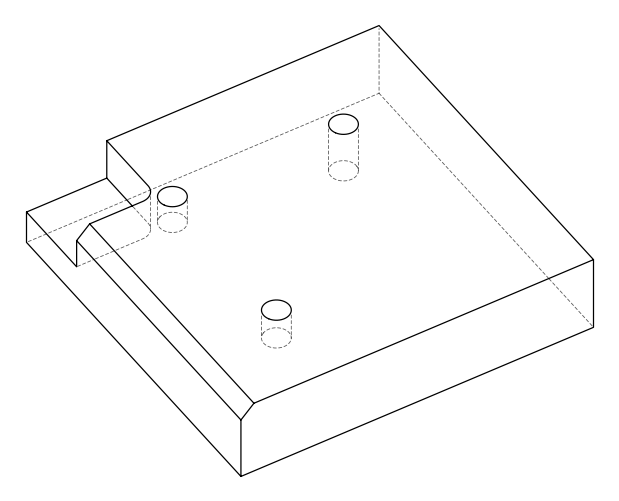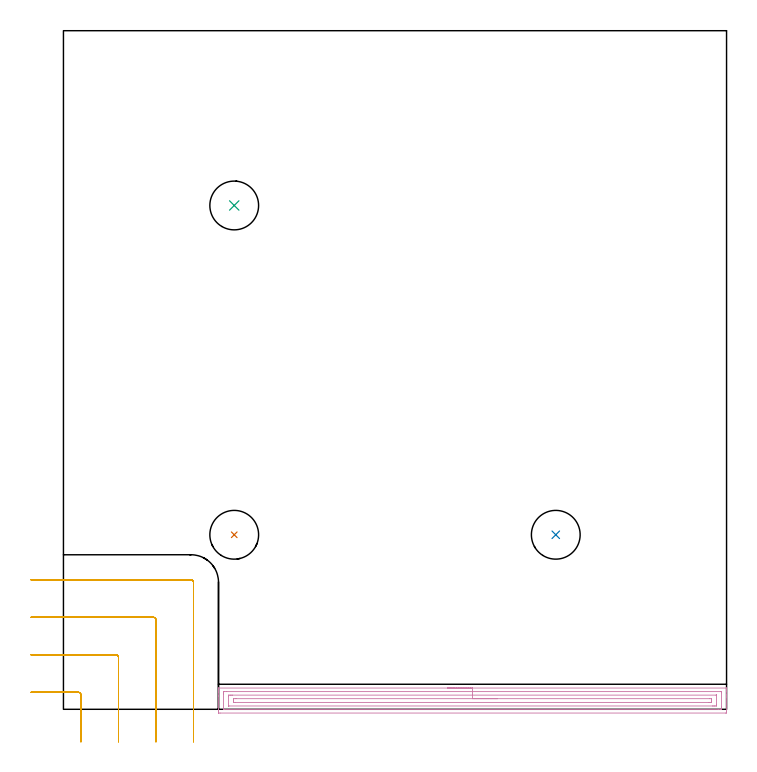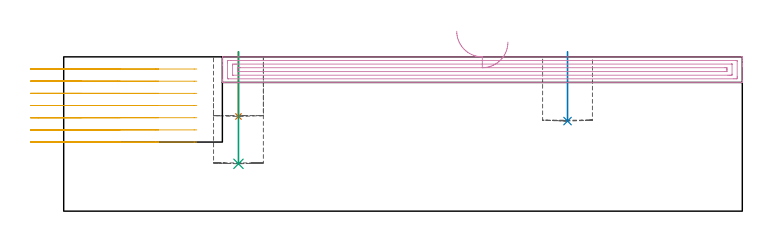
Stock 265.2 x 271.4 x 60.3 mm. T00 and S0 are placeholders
(PLAN: 5 operations, 2 tool changes, 12.5 min)
(1 INDEXABLE_INSERT_DRILL_BLIND_HOLE_FROM_SOLID | STEP1POCKET | NXT0302_010 | 0.1 min | 6884 mm3)
(2 INDEXABLE_INSERT_DRILL_BLIND_HOLE_FROM_SOLID_1 | STEP1POCKET_1 | NXT0302_010 | 0.11 min | 7421 mm3)
(3 INDEXABLE_INSERT_DRILL_BLIND_HOLE_FROM_SOLID_2 | STEP1POCKET_2 | NXT0302_010 | 0.18 min | 12405 mm3)
(4 AREA_MILL | FG_CHAMFER_SURFACE | UGT0205_001 | 6.72 min | 10450 mm3)
(5 MILL_CORNER_NOTCH_RECTANGULAR | CORNER_NOTCH_RECTANGULAR | UGT0201_094 | Follow Part, ap 5, ae 75% | 5.39 min | 126449 mm3)
(TOOL NXT0302_010 | Index. Insert Drill 19.5mm [880-D1950L25-05] | D19.5 PA176 FL98 Z2)
(TOOL UGT0205_001 | Chamfer Mill 20 x 3 x 45 deg. | D20 FL50 Z2)
(TOOL UGT0201_094 | End mill 20 mm | D20 FL38 Z4)
(OP 1 INDEXABLE_INSERT_DRILL_BLIND_HOLE_FROM_SOLID)
G17 G21 G94 G90
T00 M6
G54
G17 G0 G90 X68.3 Y69.8 S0 M3
G43 Z70.3 H1
G94 G81 G98 Z37. F250. R62.3
G80
M5
M2
(OP 2 INDEXABLE_INSERT_DRILL_BLIND_HOLE_FROM_SOLID_1)
G17 G21 G94 G90
T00 M6
G54
G17 G0 G90 X196.9 Y69.8 S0 M3
G43 Z70.3 H1
G94 G81 G98 Z35.2 F250. R62.3
G80
M5
M2
(OP 3 INDEXABLE_INSERT_DRILL_BLIND_HOLE_FROM_SOLID_2)
G17 G21 G94 G90
T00 M6
G54
G17 G0 G90 X68.3 Y201.5 S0 M3
G43 Z70.3 H1
G94 G81 G98 Z18.5 F250. R62.3
G80
M5
M2
(OP 4 AREA_MILL)
G17 G21 G94 G90
T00 M6
G54
G17 G0 G90 X153.6 Y8.5 S1061 M3
G43 Z70.3 H0
G94 G1 X153.638 Z69.428 F250.
X153.752 Z68.563
X153.941 Z67.712
X154.203 Z66.88
X154.537 Z66.074
X154.94 Z65.3
X155.408 Z64.564
X155.94 Z63.872
X156.529 Z63.229
X157.172 Z62.64
X157.864 Z62.108
X158.6 Z61.64
X159.374 Z61.237
X160.18 Z60.903
X161.012 Z60.641
X161.864 Z60.452
X162.728 Z60.338
X163.6 Z60.3
X265.025
X265.19 Y8.497 Z60.288
X265.193 Y8.458 Z60.25
X265.2 Y8.065 Z59.865
Y7.751 Z59.551
Y7.056 Z58.851
Y5.819 Z57.616
Y5.278 Z57.072
Y4.659 Z56.455
Y-0.944 Z50.853
X265.198 Y-1.217 Z50.58
X265.19 Y-1.492 Z50.306
X264.914 Y-1.499 Z50.299
X62.622 Y-1.5 Z50.3
X62.069 Y-1.494 Z50.304
X62.008 Y-1.492 Z50.306
X62.004 Y-0.944 Z50.853
X62. Y-0.326 Z51.471
Y5.278 Z57.072
Y6.708 Z58.504
Y7.056 Z58.851
Y7.751 Z59.551
Y8.065 Z59.865
X62.007 Y8.458 Z60.25
X62.01 Y8.497 Z60.288
X62.175 Y8.5 Z60.3
X163.6
Y7.086 Z58.886
X262.761 Y7.085 Z58.885
X262.791 Y7.084 Z58.884
X263.19 Y7.056 Z58.856
X263.199 Y6.65 Z58.45
X263.2 Y0.833 Z52.633
X263.199 Y0.428 Z52.228
X263.19 Y-0.056 Z51.744
X262.82 Y-0.084 Z51.716
X262.791 Y-0.085 Z51.715
X261.928 Y-0.086 Z51.714
X64.439 Y-0.085 Z51.715
X64.409 Y-0.084 Z51.716
X64.01 Y-0.056 Z51.744
X64.001 Y0.35 Z52.15
X64. Y6.167 Z57.967
X64.001 Y6.572 Z58.372
X64.01 Y7.056 Z58.856
X64.38 Y7.084 Z58.884
X64.409 Y7.085 Z58.885
X65.272 Y7.086 Z58.886
X163.6
Y5.671 Z57.471
X261.004
X261.136 Y5.67 Z57.47
X261.182 Y5.667 Z57.467
X261.188 Y5.666 Z57.466
X261.192 Y5.649 Z57.449
X261.196 Y5.603 Z57.403
X261.199 Y5.473 Z57.273
Y1.722 Z53.522
X261.197 Y1.53 Z53.33
X261.19 Y1.339 Z53.139
X261.004 Y1.335 Z53.135
X260.504 Y1.33 Z53.13
X260.11 Y1.329 Z53.129
X259.612 Y1.328 Z53.128
X66.196 Y1.329 Z53.129
X66.064 Y1.33 Z53.13
X66.018 Y1.333 Z53.133
X66.012 Y1.334 Z53.134
X66.008 Y1.35 Z53.15
X66.004 Y1.397 Z53.197
X66.001 Y1.527 Z53.327
Y5.278 Z57.078
X66.003 Y5.47 Z57.27
X66.01 Y5.661 Z57.461
X66.196 Y5.664 Z57.464
X66.696 Y5.67 Z57.47
X67.09 Y5.671 Z57.471
X67.588
X163.6
Y4.257 Z56.057
X258.456
X259.114 Y4.252 Z56.052
X259.187 Y4.25 Z56.05
X259.191 Y4.154 Z55.954
X259.196 Y3.942 Z55.742
X259.2 Y3.517 Z55.317
Y3.5 Z55.3
X259.196 Y3.064 Z54.864
X259.19 Y2.846 Z54.646
X259.184 Y2.749 Z54.549
X259.08 Y2.747 Z54.547
X258.323 Y2.743 Z54.543
X258.191
X68.744
X68.086 Y2.748 Z54.548
X68.013 Y2.75 Z54.55
X68.009 Y2.845 Z54.645
X68.004 Y3.058 Z54.858
X68. Y3.483 Z55.283
Y3.5 Z55.3
X68.004 Y3.936 Z55.736
X68.01 Y4.154 Z55.954
X68.016 Y4.25 Z56.05
X68.12 Y4.253 Z56.053
X68.877 Y4.257 Z56.057
X69.009
X163.6
X164.472 Z56.095
X165.336 Z56.209
X166.188 Z56.398
X167.02 Z56.66
X167.826 Z56.994
X168.6 Z57.397
X169.336 Z57.866
X170.028 Z58.397
X170.671 Z58.986
X171.26 Z59.629
X171.792 Z60.322
X172.26 Z61.057
X172.663 Z61.831
X172.997 Z62.637
X173.259 Z63.469
X173.448 Z64.321
X173.562 Z65.186
X173.6 Z66.057
G0 Z70.3
M5
M2
(OP 5 MILL_CORNER_NOTCH_RECTANGULAR)
G17 G21 G94 G90
T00 M6
G54
G17 G0 G90 X7. Y-13. S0 M3
G43 Z70.3 H0
Z55.543
G94 G1 Y-10. F250.
Y5.805 F500.
G3 X6.005 Y6.8 R1.
G1 X-10.
X-13. F250.
G0 Z70.3
X22. Y-13.
Z55.543
G1 Y-10.
Y20.804 F500.
G3 X21.004 Y21.8 R1.
G1 X-10.
X-13. F250.
G0 Z70.3
X37. Y-13.
Z55.543
G1 Y-10.
Y35.804 F500.
G3 X36.004 Y36.8 R1.
G1 X-10.
X-13. F250.
G0 Z70.3
X52. Y-13.
Z55.543
G1 Y-10.
Y50.804 F500.
G3 X51.004 Y51.8 R1.
G1 X-10.
X-13. F250.
G0 Z70.3
X7. Y-13.
Z50.786
G1 Y-10.
Y5.805 F500.
G3 X6.005 Y6.8 R1.
G1 X-10.
X-13. F250.
G0 Z70.3
X22. Y-13.
Z50.786
G1 Y-10.
Y20.804 F500.
G3 X21.004 Y21.8 R1.
G1 X-10.
X-13. F250.
G0 Z70.3
X37. Y-13.
Z50.786
G1 Y-10.
Y35.804 F500.
G3 X36.004 Y36.8 R1.
G1 X-10.
X-13. F250.
G0 Z70.3
X52. Y-13.
Z50.786
G1 Y-10.
Y50.804 F500.
G3 X51.004 Y51.8 R1.
G1 X-10.
X-13. F250.
G0 Z70.3
X7. Y-13.
Z46.029
G1 Y-10.
Y5.805 F500.
G3 X6.005 Y6.8 R1.
G1 X-10.
X-13. F250.
G0 Z70.3
X22. Y-13.
Z46.029
G1 Y-10.
Y20.804 F500.
G3 X21.004 Y21.8 R1.
G1 X-10.
X-13. F250.
G0 Z70.3
X37. Y-13.
Z46.029
G1 Y-10.
Y35.804 F500.
G3 X36.004 Y36.8 R1.
G1 X-10.
X-13. F250.
G0 Z70.3
X52. Y-13.
Z46.029
G1 Y-10.
Y50.804 F500.
G3 X51.004 Y51.8 R1.
G1 X-10.
X-13. F250.
G0 Z70.3
X7. Y-13.
Z41.271
G1 Y-10.
Y5.805 F500.
G3 X6.005 Y6.8 R1.
G1 X-10.
X-13. F250.
G0 Z70.3
X22. Y-13.
Z41.271
G1 Y-10.
Y20.804 F500.
G3 X21.004 Y21.8 R1.
G1 X-10.
X-13. F250.
G0 Z70.3
X37. Y-13.
Z41.271
G1 Y-10.
Y35.804 F500.
G3 X36.004 Y36.8 R1.
G1 X-10.
X-13. F250.
G0 Z70.3
X52. Y-13.
Z41.271
G1 Y-10.
Y50.804 F500.
G3 X51.004 Y51.8 R1.
G1 X-10.
X-13. F250.
G0 Z70.3
X7. Y-13.
Z36.514
G1 Y-10.
Y5.805 F500.
G3 X6.005 Y6.8 R1.
G1 X-10.
X-13. F250.
G0 Z70.3
X22. Y-13.
Z36.514
G1 Y-10.
Y20.804 F500.
G3 X21.004 Y21.8 R1.
G1 X-10.
X-13. F250.
G0 Z70.3
X37. Y-13.
Z36.514
G1 Y-10.
Y35.804 F500.
G3 X36.004 Y36.8 R1.
G1 X-10.
X-13. F250.
G0 Z70.3
X52. Y-13.
Z36.514
G1 Y-10.
Y50.804 F500.
G3 X51.004 Y51.8 R1.
G1 X-10.
X-13. F250.
G0 Z70.3
X7. Y-13.
Z31.757
G1 Y-10.
Y5.805 F500.
G3 X6.005 Y6.8 R1.
G1 X-10.
X-13. F250.
G0 Z70.3
X22. Y-13.
Z31.757
G1 Y-10.
Y20.804 F500.
G3 X21.004 Y21.8 R1.
G1 X-10.
X-13. F250.
G0 Z70.3
X37. Y-13.
Z31.757
G1 Y-10.
Y35.804 F500.
G3 X36.004 Y36.8 R1.
G1 X-10.
X-13. F250.
G0 Z70.3
X52. Y-13.
Z31.757
G1 Y-10.
Y50.804 F500.
G3 X51.004 Y51.8 R1.
G1 X-10.
X-13. F250.
G0 Z70.3
X7. Y-13.
Z27.
G1 Y-10.
Y5.805 F500.
G3 X6.005 Y6.8 R1.
G1 X-10.
X-13. F250.
G0 Z70.3
X22. Y-13.
Z27.
G1 Y-10.
Y20.804 F500.
G3 X21.004 Y21.8 R1.
G1 X-10.
X-13. F250.
G0 Z70.3
X37. Y-13.
Z27.
G1 Y-10.
Y35.804 F500.
G3 X36.004 Y36.8 R1.
G1 X-10.
X-13. F250.
G0 Z70.3
X52. Y-13.
Z27.
G1 Y-10.
Y50.804 F500.
G3 X51.004 Y51.8 R1.
G1 X-10.
X-13. F250.
G0 Z70.3
M5
M2
